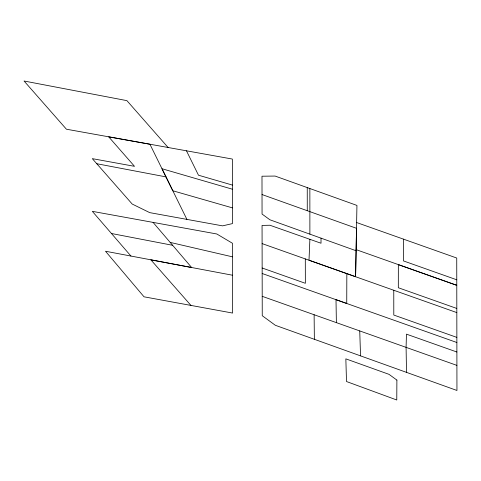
<?xml version="1.0" encoding="UTF-8"?>
<svg xmlns="http://www.w3.org/2000/svg" width="481" height="481" viewBox="0 0 481 481"><rect width="100%" height="100%" fill="white"/><g stroke="black" fill="none" stroke-linecap="round" stroke-linejoin="round"><path stroke-width="0.72" d="M309.884 234.151L309.86 188.528L275.108 176.058L261.989 176.214L262.061 214.057L269.907 219.787L356.102 250.751L355.597 276.731L309.006 260.215L309.89 239.316M321.019 238.143L321.013 243.236L269.931 225.246L262.061 225.409L262.247 315.716L275.354 325.294L456.95 390.47L456.74 258.032L356.607 222.523M346.837 273.629L346.741 303.481L262.169 273.503M356.102 250.751L356.505 228.307L262.031 194.546M355.597 276.731L356.944 205.423L309.86 188.528M186.911 219.396L149.922 144.228L108.682 136.814L134.506 166.324L92.304 158.646L132.203 204.046L149.711 212.632L222.565 225.866L232.455 223.593L232.353 159.055L66.414 129.209L24.05 81.006L126.906 100.637L168.116 147.499M232.545 275.234L150.842 259.812L190.957 305.429M96.753 163.72L165.987 176.888M111.466 233.507L172.649 245.298M170.178 242.4L232.521 256.854M232.443 207.882L172.805 190.759L161.977 168.729L232.395 189.213M232.389 185.077L198.479 175.204L186.466 150.806M456.8 279.816L403.433 260.906L403.415 239.123M356.096 249.639L456.8 285.323L398.346 264.604L398.322 287.74L456.812 308.459M262.115 243.608L456.824 312.602M262.169 267.995L305.357 283.297L305.303 258.91M456.854 337.391L393.795 315.049L393.771 290.253M456.872 342.508L336.003 299.675L336.381 322.637M456.896 352.02L406.451 334.145L406.09 347.36L406.505 372.366M262.223 296.326L456.902 365.392M130.928 256.036L92.334 211.345L216.829 233.988L232.497 243.29L232.582 313.059L144.023 296.807L105.501 251.244L191.636 267.514L153.072 222.39M359.734 330.91L360.546 355.868M314.117 314.736L314.364 339.297M307.251 187.584L307.269 210.708M396.891 380.086L396.771 399.994L346.5 381.529L345.845 358.856L389.039 374.356L396.891 380.086"/></g></svg>
